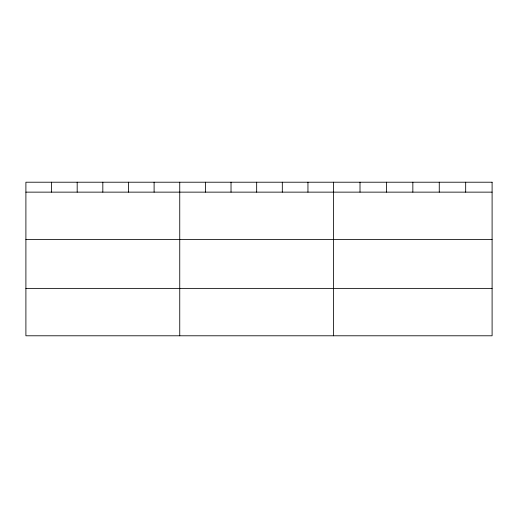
<?xml version="1.0" encoding="UTF-8"?>
<svg xmlns="http://www.w3.org/2000/svg" width="518" height="518" viewBox="0 0 518 518"><rect width="100%" height="100%" fill="white"/><g stroke="black" fill="none" stroke-linecap="round" stroke-linejoin="round"><path stroke-width="0.78" d="M25.9 192.139L492.1 192.139M25.9 239.543L492.1 239.543M25.9 288.384L492.1 288.384M465.682 182.213L465.682 192.139M439.264 182.213L439.264 192.139M412.846 182.213L412.846 192.139M386.428 182.213L386.428 192.139M360.01 182.213L360.01 192.139M333.592 182.213L333.592 335.787M307.951 182.213L307.951 192.139M282.31 182.213L282.31 192.139M256.669 182.213L256.669 192.139M231.028 182.213L231.028 192.139M205.387 182.213L205.387 192.139M179.746 182.213L179.746 335.787M154.105 182.213L154.105 192.139M128.464 182.213L128.464 192.139M102.823 182.213L102.823 192.139M77.182 182.213L77.182 192.139M51.541 182.213L51.541 192.139M492.1 182.213L25.9 182.213L25.9 335.787L492.1 335.787L492.1 182.213"/></g></svg>
